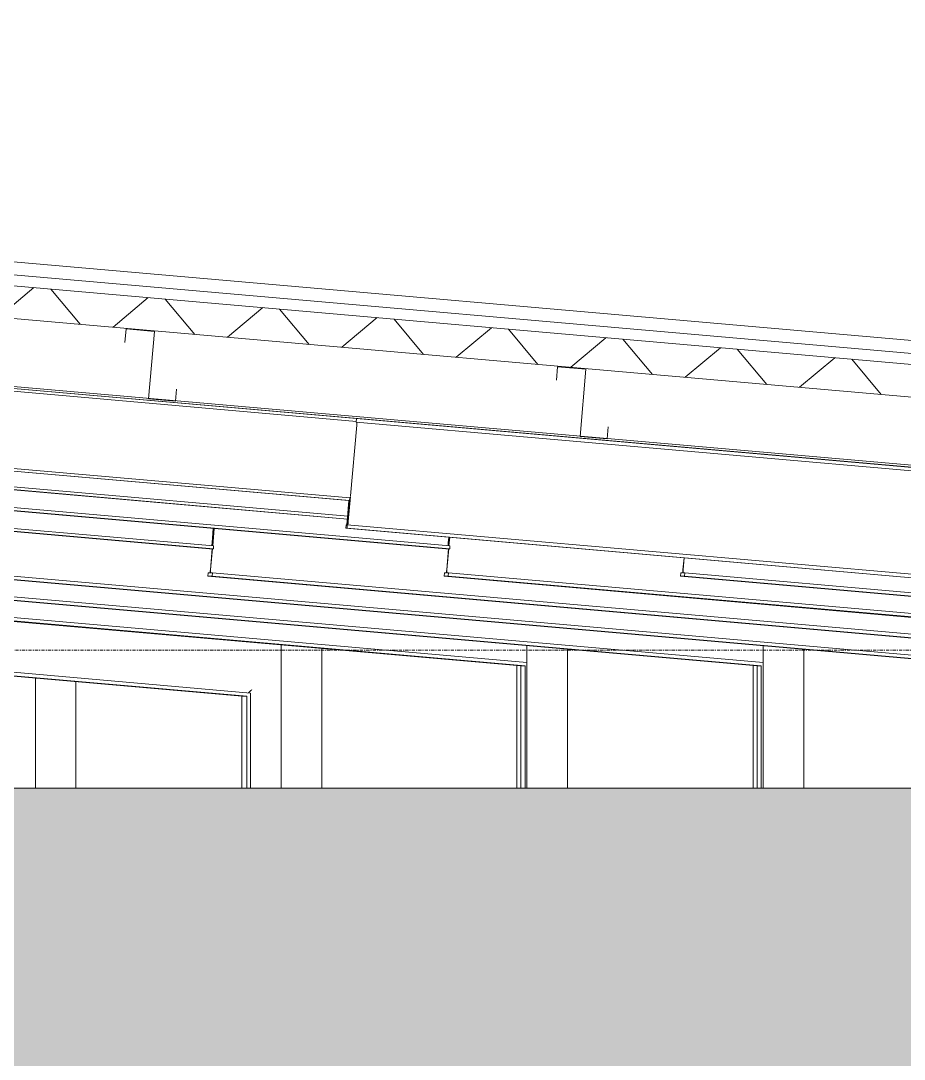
# Model space of a CAD drawing. Header units: millimetres. Extents: x 4237772 to 4686020, y -673 to 29459.
# Drawn here: x 4499111 to 4502374, y 13689 to 17524 of the extents above; entities that cross this region are included whole.
import ezdxf

# ---------------------------------------------------------------- set-up
doc = ezdxf.new("R2010")
doc.units = ezdxf.units.MM
doc.linetypes.add('AEC_Center', pattern=[24, 12, -4, 4, -4])
for name, color, linetype, lineweight in [('A-DETL', 90, 'Continuous', 18), ('A-FLOR-LEVL', 51, 'Continuous', 5), ('A-GENM', 13, 'Continuous', 5), ('A-ROOF', 132, 'Continuous', 5), ('A-ROOF-PATT', 132, 'Continuous', 5), ('P-SANR-FIXT', 6, 'Continuous', 5), ('S-BEAM', 12, 'Continuous', 5)]:
    doc.layers.add(name, color=color, linetype=linetype, lineweight=lineweight)

# ---------------------------------------------------------------- blocks, each defined once
blk = doc.blocks.new('Structural Framing 15 - Structural Framing 1-952687-SECTION - GRIDS B1-B2')
at = {"layer": 'S-BEAM'}
for p, q in [((4467157.1, 16412.5), (4474693.6, 15751.8)), ((4474699.3, 15761.9), (4474698.7, 15754.5)), ((4474695.9, 15751.9), (4474689.1, 15674.3)), ((4474689.3, 15674.3), (4474696.1, 15751.9)), ((4474696.1, 15751.8), (4474693.6, 15751.8)), ((4474685.6, 15662.9), (4474684.5, 15650.2)), ((4474684.5, 15650.2), (4474687.2, 15650.2)), ((4478464.9, 15318.7), (4474684.5, 15650.2)), ((4474687.8, 15662.9), (4474685.6, 15662.9))]:
    blk.add_line(p, q, dxfattribs=at)
for centre, start_param, end_param in [((4474688.8, 15674.3), 3.144144, 4.71494), ((4474689.7, 15674.3), 1.573348, 3.141593)]:
    blk.add_ellipse(centre, major_axis=(1, 11.4), ratio=0.0291, start_param=start_param, end_param=end_param, dxfattribs=at)
blk = doc.blocks.new('Mechanical - Condensers - Mechanical - Condensers-1249279-SECTION - GRIDS B1-B2')
at = {"layer": 'A-GENM'}
h = blk.add_hatch(color=256, dxfattribs=at)
h.paths.add_polyline_path([(4476229.5, 14590.3), (4477373.7, 14590.3), (4477376.3, 14690.3), (4461305.5, 14689), (4461305.5, 14590.3), (4476105.7, 14590.3)])
h.paths.add_polyline_path([(4461105.5, 14590.3), (4461105.5, 14690.3), (4438179.1, 14690.3), (4437065.4, 14590.3), (4461009.3, 14590.3)])
h.paths.add_polyline_path([(4436172.5, 14590.3), (4436182.7, 14590.3), (4436182.7, 14690.3), (4436075.5, 14689.9), (4436090.8, 14673.3), (4436168.3, 14594.5)])
h = blk.add_hatch(color=256, dxfattribs=at)
h.paths.add_polyline_path([(4415037.4, 8329.8), (4436182.7, 9438.4), (4436182.7, 10891.3), (4436172.5, 10891.3), (4436172.5, 10439.2), (4414985.1, 9328.4), (4415005.1, 8947.9)])
h.paths.add_polyline_path([(4436716.5, 9466.4), (4437172.1, 9490.2), (4437172.1, 13590.3), (4461105.5, 13590.3), (4461105.5, 14590.3), (4437034.5, 14590), (4436716.5, 14562.1), (4436716.5, 9584)])
h.paths.add_polyline_path([(4436182.7, 10904), (4436182.7, 11332.6), (4436172.5, 11332.6), (4436172.5, 10904)])
h.paths.add_polyline_path([(4436182.7, 11345.3), (4436182.7, 14590.3), (4436172.5, 14590.3), (4436172.5, 11345.3)])
h.paths.add_polyline_path([(4475115.8, 13590.3), (4477373.7, 13590.3), (4477373.7, 14590.3), (4461305.5, 14590.3), (4461305.5, 13590.3), (4474992.1, 13590.3)])
blk.add_line((4477376.3, 14690.3), (4461305.5, 14690.3), dxfattribs=at)
blk = doc.blocks.new('Downpipe - Straight - 01 - 150D-V317-SECTION - GRIDS B1-B2')
at = {"layer": 'P-SANR-FIXT'}
for p, q in [((4473537.4, 15096.3), (4473537.4, 14690.3)), ((4473687.4, 14690.3), (4473687.4, 15083.1))]:
    blk.add_line(p, q, dxfattribs=at)
blk = doc.blocks.new('Downpipe - Straight - 01 - 150D-V318-SECTION - GRIDS B1-B2')
at = {"layer": 'P-SANR-FIXT'}
for p, q in [((4474445.1, 15219.2), (4474445.1, 14690.3)), ((4474595.1, 14690.3), (4474595.1, 15206))]:
    blk.add_line(p, q, dxfattribs=at)
blk = doc.blocks.new('Downpipe - Straight - 01 - 150D-V319-SECTION - GRIDS B1-B2')
at = {"layer": 'P-SANR-FIXT'}
for p, q in [((4475352.8, 15216.1), (4475352.8, 14690.3)), ((4475502.8, 14690.3), (4475502.8, 15202.9))]:
    blk.add_line(p, q, dxfattribs=at)
blk = doc.blocks.new('Downpipe - Straight - 01 - 150D-1616292-SECTION - GRIDS B1-B2')
at = {"layer": 'P-SANR-FIXT'}
blk.add_line((4475316.1, 15142.7), (4475316.1, 14690.3), dxfattribs=at)
blk = doc.blocks.new('Downpipe - Straight - 01 - 150D-V320-SECTION - GRIDS B1-B2')
at = {"layer": 'P-SANR-FIXT'}
for p, q in [((4476225.6, 15215.8), (4476225.6, 14690.3)), ((4476375.6, 14690.3), (4476375.6, 15202.7))]:
    blk.add_line(p, q, dxfattribs=at)
blk = doc.blocks.new('Downpipe - Straight - 01 - 150D-V321-SECTION - GRIDS B1-B2')
at = {"layer": 'P-SANR-FIXT'}
blk.add_line((4476188.9, 15142.7), (4476188.9, 14690.3), dxfattribs=at)
blk = doc.blocks.new('Structural Framing 46 - Structural Framing 1-1621990-SECTION - GRIDS B1-B2')
at = {"layer": 'S-BEAM'}
for p, q in [((4475331.2, 15141.4), (4471559.9, 15472.6)), ((4471575.5, 15472.6), (4475346.7, 15141.4)), ((4475353.1, 15153.7), (4471576.6, 15485.4)), ((4475346.7, 15141.4), (4475331.2, 15141.4)), ((4475331.2, 15141.4), (4475331.2, 14690.3)), ((4475346.7, 15141.4), (4475346.7, 14690.3))]:
    blk.add_line(p, q, dxfattribs=at)
blk = doc.blocks.new('Structural Framing 3 - Structural Framing 1-1636859-SECTION - GRIDS B1-B2')
at = {"layer": 'S-BEAM'}
for p, q in [((4474300.4, 15029.3), (4470636.6, 15351.1)), ((4470654.9, 15351.1), (4474318.6, 15029.3)), ((4474331.8, 15041.4), (4470656, 15364.2)), ((4474331.8, 15041.4), (4474331.8, 14690.3)), ((4474318.6, 15029.3), (4474300.4, 15029.3)), ((4474300.4, 15029.3), (4474300.4, 14690.3)), ((4474318.6, 15029.3), (4474318.6, 14690.3))]:
    blk.add_line(p, q, dxfattribs=at)
blk.add_open_spline([(4474337, 15054.2), (4474335.8, 15053.1), (4474334, 15051.4), (4474331.8, 15049.3), (4474330.5, 15048), (4474329.5, 15047.1), (4474328.6, 15046.2), (4474327.7, 15045.3), (4474327, 15044.6), (4474326.3, 15043.9), (4474325.5, 15043.1), (4474324.9, 15042.3), (4474324.6, 15042), (4474324.5, 15041.8)], degree=3, knots=[0, 0, 0, 0, 0.1666667, 0.25, 0.3333333, 0.375, 0.4166667, 0.5, 0.5416667, 0.5833333, 0.6666667, 0.75, 0.8333333, 0.8333333, 0.8333333, 0.8333333], dxfattribs=at)
blk = doc.blocks.new('Structural Framing 5 - Structural Framing 1-1638361-SECTION - GRIDS B1-B2')
at = {"layer": 'S-BEAM'}
for p, q in [((4476203.5, 15141.4), (4472432.3, 15472.6)), ((4472447.8, 15472.6), (4476219, 15141.4)), ((4476225.8, 15153.7), (4472448.9, 15485.4)), ((4476219, 15141.4), (4476203.5, 15141.4)), ((4476203.5, 15141.4), (4476203.5, 14690.3)), ((4476219, 15141.4), (4476219, 14690.3))]:
    blk.add_line(p, q, dxfattribs=at)
blk = doc.blocks.new('Structural Framing 6 - Structural Framing 1-1639752-SECTION - GRIDS B1-B2')
at = {"layer": 'S-BEAM'}
for p, q in [((4477076.5, 15141.1), (4473301.8, 15472.6)), ((4473317.3, 15472.6), (4477092, 15141.1)), ((4477098.6, 15153.4), (4473318.4, 15485.4))]:
    blk.add_line(p, q, dxfattribs=at)
blk = doc.blocks.new('Structural Framing 11 - Structural Framing 1-1640090-SECTION - GRIDS B1-B2')
at = {"layer": 'S-BEAM'}
for p, q in [((4474197.4, 15649.4), (4474191.7, 15584.7)), ((4474192.4, 15584.7), (4474198.1, 15649.3)), ((4474190.9, 15574.6), (4474184.1, 15496.7)), ((4474184.8, 15496.7), (4474191.5, 15574.5)), ((4474175.7, 15485.4), (4474174.5, 15472.6)), ((4474174.5, 15472.6), (4474190.1, 15472.6)), ((4477949.3, 15141.1), (4474174.5, 15472.6)), ((4474182.1, 15485.4), (4474175.7, 15485.4)), ((4474191.2, 15485.4), (4474184.8, 15485.4)), ((4474190.1, 15472.6), (4474191.2, 15485.4)), ((4474190.1, 15472.6), (4477964.8, 15141.1)), ((4477971.4, 15153.4), (4474191.2, 15485.4))]:
    blk.add_line(p, q, dxfattribs=at)
for centre, start_param, end_param in [((4474183.1, 15496.7), 3.149228, 4.720025), ((4474185.8, 15496.7), 1.578432, 3.149228)]:
    blk.add_ellipse(centre, major_axis=(1, 11.4), ratio=0.086944, start_param=start_param, end_param=end_param, dxfattribs=at)
blk = doc.blocks.new('Structural Framing 49 - Structural Framing 1-1640112-SECTION - GRIDS B1-B2')
at = {"layer": 'S-BEAM'}
for p, q in [((4474196, 15584.4), (4467371.8, 16183.7)), ((4474180.7, 15574.2), (4467370.8, 16172.3)), ((4474195.1, 15574.2), (4467370.9, 16173.5)), ((4474194.7, 15649.6), (4474190, 15595.7)), ((4474195.1, 15574.2), (4474180.7, 15574.2)), ((4474196, 15584.4), (4474195.1, 15574.2))]:
    blk.add_line(p, q, dxfattribs=at)
blk.add_ellipse((4474191, 15595.7), major_axis=(1, 11.4), ratio=0.086944, start_param=1.578432, end_param=2.887429, dxfattribs=at)
blk = doc.blocks.new('Structural Framing 50 - Structural Framing 1-1640149-SECTION - GRIDS B1-B2')
at = {"layer": 'S-BEAM'}
for p, q in [((4475067.3, 15617), (4475064.5, 15584.7)), ((4475065.2, 15584.7), (4475068, 15616.9)), ((4475063.6, 15574.6), (4475056.8, 15496.7)), ((4475057.5, 15496.7), (4475064.3, 15574.5)), ((4475048.4, 15485.4), (4475047.3, 15472.6)), ((4475047.3, 15472.6), (4475062.8, 15472.6)), ((4478464.7, 15172.5), (4475047.3, 15472.6)), ((4475054.9, 15485.4), (4475048.4, 15485.4)), ((4475064, 15485.4), (4475057.5, 15485.4)), ((4475062.8, 15472.6), (4475064, 15485.4)), ((4475062.8, 15472.6), (4478464.7, 15173.8)), ((4478464.7, 15186.7), (4475064, 15485.4))]:
    blk.add_line(p, q, dxfattribs=at)
for centre, start_param, end_param in [((4475055.8, 15496.7), 3.149228, 4.720025), ((4475058.5, 15496.7), 1.578432, 3.149228)]:
    blk.add_ellipse(centre, major_axis=(1, 11.4), ratio=0.086944, start_param=start_param, end_param=end_param, dxfattribs=at)
blk = doc.blocks.new('Structural Framing 52 - Structural Framing 1-1640171-SECTION - GRIDS B1-B2')
at = {"layer": 'S-BEAM'}
for p, q in [((4475068.8, 15584.4), (4467378.5, 16259.8)), ((4475053.5, 15574.2), (4467377.5, 16248.3)), ((4475067.9, 15574.2), (4467377.6, 16249.6)), ((4475064.7, 15617.2), (4475062.8, 15595.7)), ((4475067.9, 15574.2), (4475053.5, 15574.2)), ((4475068.8, 15584.4), (4475067.9, 15574.2))]:
    blk.add_line(p, q, dxfattribs=at)
blk.add_ellipse((4475063.8, 15595.7), major_axis=(1, 11.4), ratio=0.086944, start_param=1.578432, end_param=2.887429, dxfattribs=at)
blk = doc.blocks.new('Structural Framing 53 - Structural Framing 1-1640210-SECTION - GRIDS B1-B2')
at = {"layer": 'S-BEAM'}
for p, q in [((4475933.5, 15541), (4475929.6, 15496.7)), ((4475930.3, 15496.7), (4475934.1, 15541)), ((4475921.2, 15485.4), (4475920.1, 15472.6)), ((4475920.1, 15472.6), (4475935.6, 15472.6)), ((4478464.7, 15249.1), (4475920.1, 15472.6)), ((4475927.6, 15485.4), (4475921.2, 15485.4)), ((4475936.7, 15485.4), (4475930.3, 15485.4)), ((4475935.6, 15472.6), (4475936.7, 15485.4)), ((4475935.6, 15472.6), (4478464.7, 15250.5)), ((4478464.7, 15263.3), (4475936.7, 15485.4))]:
    blk.add_line(p, q, dxfattribs=at)
for centre, start_param, end_param in [((4475928.6, 15496.7), 3.149228, 4.720025), ((4475931.3, 15496.7), 1.578432, 3.149228)]:
    blk.add_ellipse(centre, major_axis=(1, 11.4), ratio=0.086944, start_param=start_param, end_param=end_param, dxfattribs=at)
blk = doc.blocks.new('Structural Framing 55 - Structural Framing 1-1640232-SECTION - GRIDS B1-B2')
at = {"layer": 'S-BEAM'}
for p, q in [((4474691.1, 15694.2), (4467385.1, 16335.8)), ((4474690.1, 15682.8), (4467384.1, 16324.4)), ((4474690.2, 15684), (4467384.2, 16325.7))]:
    blk.add_line(p, q, dxfattribs=at)
blk = doc.blocks.new('Structural Framing 25 - Structural Framing 1-1640794-SECTION - GRIDS B1-B2')
at = {"layer": 'S-BEAM'}
for p, q in [((4467180.5, 16705.8), (4474723.1, 16044.5)), ((4467181.4, 16715.9), (4474724, 16054.6)), ((4474729, 16054.6), (4467186.2, 16715.9)), ((4467154.9, 16413.1), (4474697.7, 15751.8)), ((4467155.8, 16423.2), (4474698.6, 15761.9)), ((4474701.5, 15769.2), (4474724.4, 16030.5)), ((4474722.9, 16041.9), (4474724, 16054.6)), ((4474722.9, 16041.9), (4478464.9, 15713.8)), ((4478464.9, 15726.6), (4474724, 16054.6)), ((4474729, 16054.6), (4474724.2, 16054.6)), ((4474726.5, 16054.6), (4474729.2, 16054.6)), ((4474729.2, 16054.6), (4478464.9, 15727.1)), ((4474693.2, 15674.3), (4474701.3, 15767.6)), ((4474698.6, 15761.9), (4474697.7, 15751.8)), ((4474700.5, 15761.9), (4474698.6, 15761.9)), ((4474688.6, 15650.2), (4474689.7, 15662.9)), ((4474688.6, 15650.2), (4478464.9, 15319.1)), ((4474689.7, 15662.9), (4474691.8, 15662.9)), ((4478464.9, 15331.9), (4474689.7, 15662.9))]:
    blk.add_line(p, q, dxfattribs=at)
for centre, start_param, end_param in [((4474724, 16030.5), 4.714918, 6.283185), ((4474701.5, 15773.3), 3.144121, 4.191319), ((4474692.8, 15674.3), 3.144121, 4.714918)]:
    blk.add_ellipse(centre, major_axis=(1, 11.4), ratio=0.028842, start_param=start_param, end_param=end_param, dxfattribs=at)

msp = doc.modelspace()

# ---------------------------------------------------------------- hatches: boundary and pattern name
at = {"layer": 'A-ROOF-PATT'}
h = msp.add_hatch(dxfattribs=at)
h.set_pattern_fill('FP_185', color=256, angle=-135, style=0, pattern_type=2)
h.set_pattern_definition([(40, (4488880.53, 10654.8), (-192.8363, 229.8133), []), (130, (4488880.53, 10654.8), (-229.8133, -192.8363), [])])
h.paths.add_polyline_path([(4466934.1, 15751), (4486858.1, 17494.1), (4505014.6, 15905.6), (4505014.6, 16026.1), (4486858.1, 17614.6), (4466934.1, 15871.4)])

# ---------------------------------------------------------------- linework, layer by layer
at = {"layer": 'A-DETL', "lineweight": 13}
for p, q in [((4499500.2, 16385.9), (4499495.8, 16336)), ((4499500.2, 16385.9), (4499604.8, 16376.7)), ((4499604.8, 16376.7), (4499583, 16127.7)), ((4501094.1, 16246.4), (4501089.7, 16196.6)), ((4501094.1, 16246.4), (4501198.7, 16237.3)), ((4501198.7, 16237.3), (4501176.9, 15988.2)), ((4499682.6, 16118.9), (4499686.5, 16163.8)), ((4499583, 16127.7), (4499682.6, 16118.9)), ((4501276.5, 15979.5), (4501280.4, 16024.3)), ((4501176.9, 15988.2), (4501276.5, 15979.5))]:
    msp.add_line(p, q, dxfattribs=at)
at = {"layer": 'A-FLOR-LEVL', "linetype": 'AEC_Center'}
msp.add_line((4392627.1, 15200), (4531897.6, 15200), dxfattribs=at)
at = {"layer": 'A-ROOF'}
for p, q in [((4486858.1, 17614.6), (4505014.6, 16026.1)), ((4486858.1, 17494.1), (4505014.6, 15905.6)), ((4496258.5, 16882), (4506633.5, 15971.2))]:
    msp.add_line(p, q, dxfattribs=at)
at = {"layer": 'A-ROOF', "lineweight": 15}
for p, q in [((4486858.1, 17243.1), (4504743.1, 15678.4)), ((4505014.6, 16066.2), (4496300.1, 16828.6))]:
    msp.add_line(p, q, dxfattribs=at)

# ---------------------------------------------------------------- block references
at = {"layer": 'A-GENM'}
msp.add_blockref('Mechanical - Condensers - Mechanical - Condensers-1249279-SECTION - GRIDS B1-B2', (25627.5, 0), dxfattribs=at)
at = {"layer": 'P-SANR-FIXT'}
for name in ['Downpipe - Straight - 01 - 150D-V318-SECTION - GRIDS B1-B2', 'Downpipe - Straight - 01 - 150D-V318-SECTION - GRIDS B1-B2', 'Downpipe - Straight - 01 - 150D-V319-SECTION - GRIDS B1-B2', 'Downpipe - Straight - 01 - 150D-V320-SECTION - GRIDS B1-B2', 'Downpipe - Straight - 01 - 150D-1616292-SECTION - GRIDS B1-B2', 'Downpipe - Straight - 01 - 150D-V321-SECTION - GRIDS B1-B2', 'Downpipe - Straight - 01 - 150D-V317-SECTION - GRIDS B1-B2']:
    msp.add_blockref(name, (25627.5, 0), dxfattribs=at)
at = {"layer": 'S-BEAM'}
for name in ['Structural Framing 15 - Structural Framing 1-952687-SECTION - GRIDS B1-B2', 'Structural Framing 25 - Structural Framing 1-1640794-SECTION - GRIDS B1-B2', 'Structural Framing 55 - Structural Framing 1-1640232-SECTION - GRIDS B1-B2', 'Structural Framing 52 - Structural Framing 1-1640171-SECTION - GRIDS B1-B2', 'Structural Framing 49 - Structural Framing 1-1640112-SECTION - GRIDS B1-B2', 'Structural Framing 53 - Structural Framing 1-1640210-SECTION - GRIDS B1-B2', 'Structural Framing 5 - Structural Framing 1-1638361-SECTION - GRIDS B1-B2', 'Structural Framing 6 - Structural Framing 1-1639752-SECTION - GRIDS B1-B2', 'Structural Framing 11 - Structural Framing 1-1640090-SECTION - GRIDS B1-B2', 'Structural Framing 50 - Structural Framing 1-1640149-SECTION - GRIDS B1-B2', 'Structural Framing 3 - Structural Framing 1-1636859-SECTION - GRIDS B1-B2', 'Structural Framing 46 - Structural Framing 1-1621990-SECTION - GRIDS B1-B2']:
    msp.add_blockref(name, (25627.5, 0), dxfattribs=at)

doc.saveas('drawing.dxf')
